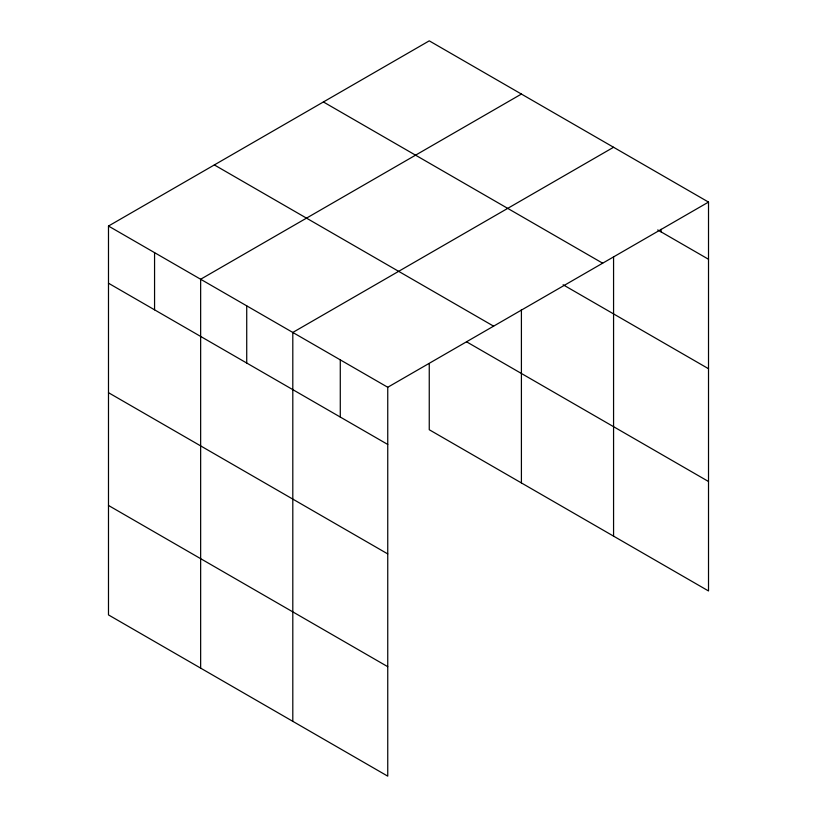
<?xml version="1.0" encoding="UTF-8"?>
<svg xmlns="http://www.w3.org/2000/svg" width="817" height="817" viewBox="0 0 817 817"><rect width="100%" height="100%" fill="white"/><g stroke="black" fill="none" stroke-linecap="round" stroke-linejoin="round"><path stroke-width="1.23" d="M708.513 202.085L387.748 387.268L387.748 776.15L108.487 614.915L108.487 226.043L429.252 40.85L708.513 202.085L708.513 590.957L429.252 429.732L429.252 363.545M613.567 256.63L613.567 536.146M521.409 94.057L200.645 279.251L200.645 668.122M613.567 147.264L292.803 332.448L292.803 721.329M657.726 229.945L708.513 259.265M323.399 101.962L602.66 263.197M563.097 284.765L708.513 368.722M214.34 164.932L493.601 326.157M466.548 341.802L708.513 481.499M108.487 226.043L387.748 387.268M108.487 283.223L387.748 444.458M108.487 392.681L387.748 553.916M108.487 505.457L387.748 666.692M661.035 229.311L661.035 231.854M521.409 309.572L521.409 482.939M340.28 359.858L340.28 417.048M246.724 305.854L246.724 363.034M154.566 252.647L154.566 309.827"/></g></svg>
